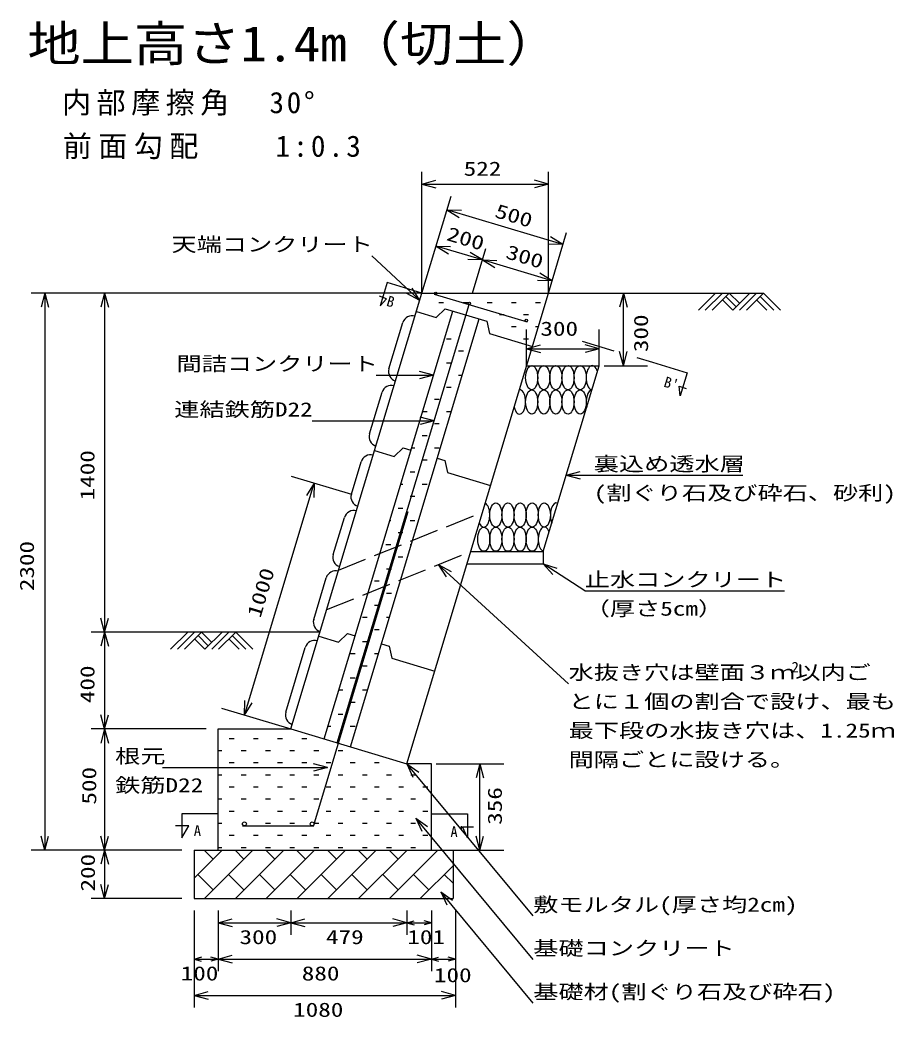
# Model space of a CAD drawing. Units: millimetres, scale not verified. Extents: x -10427 to 8480, y -7210 to 7278.
# Drawn here: x -427 to 3183, y 790 to 4907 of the extents above; entities that cross this region are included whole.
import ezdxf
from ezdxf.enums import TextEntityAlignment as Align

# ---------------------------------------------------------------- set-up
doc = ezdxf.new("R2010")
doc.units = ezdxf.units.MM
doc.header["$LTSCALE"] = 40
doc.linetypes.add('DASHED3', pattern=[4, 3, -1])
doc.layers.add('0-0', color=7, linetype='Continuous')
doc.styles.add('ＭＳ ゴシック', font='')
doc.styles.get('ＭＳ ゴシック').set_extended_font_data('MS Gothic')

msp = doc.modelspace()

# ---------------------------------------------------------------- linework, layer by layer
at = {"layer": '0-0'}
for p, q in [((1233.59, 3779.69), (1233.59, 4279.69)), ((1233.59, 4229.69), (1291.55, 4245.22)), ((1755.88, 4229.69), (1697.93, 4245.22)), ((1755.88, 3779.69), (1755.88, 4279.69)), ((1233.59, 4229.69), (1755.88, 4229.69)), ((1233.59, 4229.69), (1291.55, 4214.17)), ((1755.88, 4229.69), (1697.93, 4214.17)), ((1233.59, 3779.69), (1353.84, 4179.69)), ((1816.01, 3979.69), (1337.01, 4123.69)), ((1337.01, 4123.69), (1396.98, 4121.88)), ((1337.01, 4123.69), (1388.04, 4092.14)), ((1755.88, 3779.69), (1831.04, 4029.69)), ((1816.01, 3979.69), (1764.98, 4011.25)), ((1291.91, 3973.69), (1351.89, 3971.88)), ((1291.91, 3973.69), (1342.94, 3942.14)), ((1442.43, 3779.69), (1497.84, 3964)), ((1816.01, 3979.69), (1756.04, 3981.51)), ((1224.34, 3748.93), (1027.27, 3933.6)), ((1483.45, 3916.11), (1423.47, 3917.93)), ((1483.45, 3916.11), (1432.42, 3947.67)), ((1483.45, 3916.11), (1543.42, 3914.3)), ((1483.45, 3916.11), (1534.48, 3884.56)), ((1770.91, 3829.69), (1710.94, 3831.51)), ((1770.91, 3829.69), (1719.88, 3861.25)), ((1224.34, 3748.93), (1192.67, 3799.89)), ((1233.59, 3779.69), (-379.76, 3779.69)), ((-323.98, 3779.69), (-339.5, 3721.74)), ((-323.98, 3779.69), (-308.45, 3721.74)), ((-323.98, 3779.69), (-323.98, 1479.69)), ((-76.92, 3779.69), (-92.45, 3721.74)), ((-76.92, 3779.69), (-61.39, 3721.74)), ((1224.34, 3748.93), (1171.43, 3777.23)), ((1755.88, 3779.69), (2644.17, 3779.69)), ((2065.69, 3779.69), (2050.17, 3721.74)), ((2065.69, 3479.69), (2065.69, 3779.69)), ((2065.69, 3779.69), (2081.22, 3721.74)), ((2446.19, 3779.69), (2375.48, 3708.98)), ((2474.47, 3779.69), (2403.76, 3708.98)), ((2502.75, 3779.69), (2432.04, 3708.98)), ((2474.47, 3751.41), (2516.9, 3708.98)), ((2488.61, 3765.55), (2531.04, 3723.13)), ((2502.75, 3779.69), (2545.18, 3737.27)), ((2587.61, 3779.69), (2516.9, 3708.98)), ((2615.89, 3779.69), (2545.18, 3708.98)), ((2644.17, 3779.69), (2573.46, 3708.98)), ((2615.89, 3751.41), (2658.32, 3708.98)), ((2630.03, 3765.55), (2686.6, 3708.98)), ((2644.17, 3779.69), (2714.88, 3708.98)), ((1303.26, 3740.78), (1323.26, 3740.78)), ((1403.26, 3740.78), (1423.25, 3740.78)), ((1503.26, 3740.78), (1523.26, 3740.78)), ((1603.26, 3740.78), (1623.26, 3740.78)), ((1703.25, 3740.78), (1723.26, 3740.78)), ((1553.26, 3690.78), (1573.25, 3690.78)), ((1653.26, 3690.78), (1673.25, 3690.78)), ((1603.26, 3640.78), (1623.26, 3640.78)), ((1665.69, 3479.69), (1665.69, 3629.69)), ((1703.25, 3640.78), (1714.12, 3640.78)), ((1965.69, 3479.69), (1965.69, 3629.69)), ((1334.83, 3590.78), (1354.83, 3590.78)), ((1653.26, 3590.78), (1673.25, 3590.78)), ((1384.83, 3540.78), (1404.83, 3540.78)), ((1665.69, 3549.69), (1723.65, 3565.22)), ((1665.69, 3549.69), (1965.69, 3549.69)), ((1665.69, 3549.69), (1723.65, 3534.16)), ((1965.69, 3549.69), (1907.74, 3565.22)), ((1965.69, 3549.69), (1907.74, 3534.16)), ((2065.69, 3479.69), (2050.17, 3537.65)), ((2065.69, 3479.69), (2081.22, 3537.65)), ((1334.83, 3490.78), (1354.83, 3490.78)), ((1672.43, 3497.19), (1672.69, 3497.19)), ((1985.7, 3479.69), (2165.69, 3479.69)), ((1281.21, 3440.78), (1223.26, 3456.31)), ((1384.84, 3440.78), (1400.25, 3440.78)), ((1334.83, 3390.78), (1354.84, 3390.78)), ((1384.84, 3390.78), (1385.22, 3390.78)), ((1284.83, 3340.78), (1304.83, 3340.78)), ((1284.38, 3252.19), (1226.42, 3267.72)), ((1236.12, 3290.78), (1254.83, 3290.78)), ((1334.83, 3290.78), (1354.84, 3290.78)), ((1284.83, 3240.78), (1304.83, 3240.78)), ((1234.83, 3190.78), (1254.83, 3190.78)), ((1191.02, 3140.78), (1204.83, 3140.78)), ((1284.83, 3140.78), (1304.83, 3140.78)), ((1234.83, 3090.78), (1254.83, 3090.78)), ((693.06, 3023.72), (942.05, 2948.87)), ((1184.83, 3040.78), (1204.83, 3040.78)), ((1829.08, 3027.38), (1887.04, 3042.9)), ((1829.08, 3027.38), (2558.34, 3027.38)), ((1829.08, 3027.38), (1887.04, 3011.85)), ((788.83, 2994.93), (757.27, 2943.9)), ((1145.93, 2990.78), (1154.83, 2990.78)), ((1234.83, 2990.78), (1254.83, 2990.78)), ((1184.83, 2940.78), (1204.83, 2940.78)), ((1134.83, 2890.78), (1154.83, 2890.78)), ((1234.83, 2890.78), (1234.91, 2890.78)), ((1100.84, 2840.78), (1104.83, 2840.78)), ((1184.83, 2840.78), (1204.83, 2840.78)), ((1134.83, 2790.78), (1154.83, 2790.78)), ((1084.83, 2740.77), (1104.83, 2740.77)), ((1184.83, 2740.77), (1189.82, 2740.77)), ((1134.83, 2690.77), (1154.83, 2690.77)), ((1087.6, 2640.78), (1107.6, 2640.78)), ((1301.29, 2658.19), (1333.6, 2607.64)), ((1734.14, 2661.95), (1774.2, 2617.27)), ((1037.6, 2590.78), (1057.6, 2590.78)), ((1087.6, 2540.78), (1107.6, 2540.78)), ((1905.93, 2549.86), (2730.93, 2549.86)), ((1037.6, 2490.78), (1057.6, 2490.78)), ((-76.92, 2379.69), (-92.45, 2437.65)), ((-76.92, 2379.69), (-61.39, 2437.65)), ((987.6, 2440.78), (1007.6, 2440.78)), ((1087.6, 2440.78), (1099.62, 2440.78)), ((1037.6, 2390.78), (1057.6, 2390.78)), ((812.71, 2379.69), (-132.71, 2379.69)), ((-76.92, 2379.69), (-92.45, 2321.74)), ((-76.92, 2379.69), (-61.39, 2321.74)), ((266.55, 2379.69), (195.84, 2308.98)), ((294.83, 2379.69), (224.12, 2308.98)), ((323.11, 2379.69), (252.4, 2308.98)), ((294.83, 2351.41), (337.26, 2308.98)), ((308.97, 2365.55), (351.4, 2323.12)), ((323.11, 2379.69), (365.54, 2337.27)), ((407.97, 2379.69), (337.26, 2308.98)), ((436.25, 2379.69), (365.54, 2308.98)), ((464.54, 2379.69), (393.83, 2308.98)), ((436.25, 2351.41), (478.68, 2308.98)), ((450.39, 2365.55), (506.96, 2308.98)), ((464.54, 2379.69), (535.25, 2308.98)), ((987.6, 2340.78), (1007.6, 2340.78)), ((937.6, 2290.78), (957.6, 2290.78)), ((1037.6, 2290.78), (1054.53, 2290.78)), ((987.6, 2240.78), (1007.6, 2240.78)), ((1037.6, 2240.78), (1039.5, 2240.78)), ((937.6, 2190.78), (957.6, 2190.78)), ((890.39, 2140.78), (907.6, 2140.78)), ((987.6, 2140.78), (1007.6, 2140.78)), ((405.16, 2066.06), (692.46, 1979.69)), ((500.93, 2037.27), (502.74, 2097.24)), ((500.93, 2037.27), (532.49, 2088.3)), ((937.6, 2090.78), (957.6, 2090.78)), ((-76.92, 1979.69), (-92.45, 2037.65)), ((-76.92, 1979.69), (-61.39, 2037.65)), ((887.6, 2040.78), (907.6, 2040.78)), ((342.46, 1979.69), (-132.71, 1979.69)), ((-76.92, 1979.69), (-92.45, 1921.74)), ((-76.92, 1979.69), (-61.39, 1921.74)), ((845.3, 1990.78), (857.6, 1990.78)), ((937.6, 1990.78), (957.6, 1990.78)), ((437.6, 1940.78), (457.6, 1940.78)), ((537.6, 1940.78), (557.6, 1940.78)), ((637.6, 1940.78), (657.6, 1940.78)), ((737.6, 1940.78), (757.6, 1940.78)), ((392.46, 1890.78), (407.6, 1890.78)), ((487.6, 1890.78), (507.6, 1890.78)), ((587.6, 1890.78), (607.6, 1890.78)), ((687.6, 1890.78), (707.6, 1890.78)), ((787.6, 1890.78), (807.6, 1890.78)), ((887.6, 1890.78), (907.6, 1890.78)), ((987.6, 1890.78), (988.23, 1890.78)), ((437.6, 1840.78), (457.6, 1840.78)), ((537.6, 1840.78), (557.6, 1840.78)), ((637.6, 1840.78), (657.6, 1840.78)), ((737.6, 1840.78), (757.6, 1840.78)), ((844.26, 1820.67), (786.3, 1836.2)), ((837.6, 1840.78), (857.6, 1840.78)), ((937.6, 1840.78), (957.6, 1840.78)), ((1037.6, 1840.78), (1057.6, 1840.78)), ((1693.33, 1207.66), (1171.46, 1835.69)), ((1171.46, 1835.69), (1220.45, 1801.04)), ((1171.46, 1835.69), (1196.56, 1781.19)), ((1292.46, 1835.69), (1572.46, 1835.69)), ((1472.46, 1835.69), (1456.93, 1777.74)), ((1472.46, 1835.69), (1487.99, 1777.74)), ((1472.46, 1479.69), (1472.46, 1835.69)), ((392.46, 1790.78), (407.6, 1790.78)), ((487.6, 1790.78), (507.6, 1790.78)), ((587.6, 1790.78), (607.6, 1790.78)), ((687.6, 1790.78), (707.6, 1790.78)), ((787.6, 1790.78), (807.6, 1790.78)), ((887.6, 1790.78), (907.6, 1790.78)), ((987.6, 1790.78), (1007.6, 1790.78)), ((1087.6, 1790.78), (1107.6, 1790.78)), ((1187.6, 1790.78), (1207.6, 1790.78)), ((437.6, 1740.78), (457.6, 1740.78)), ((537.6, 1740.78), (557.6, 1740.78)), ((637.6, 1740.78), (657.6, 1740.78)), ((737.6, 1740.78), (757.6, 1740.78)), ((837.6, 1740.78), (857.6, 1740.78)), ((937.6, 1740.78), (957.6, 1740.78)), ((1037.6, 1740.78), (1057.6, 1740.78)), ((1137.6, 1740.78), (1157.6, 1740.78)), ((1237.6, 1740.78), (1257.6, 1740.78)), ((392.46, 1690.78), (407.6, 1690.78)), ((487.6, 1690.78), (507.6, 1690.78)), ((587.6, 1690.78), (607.6, 1690.78)), ((687.6, 1690.78), (707.6, 1690.78)), ((787.6, 1690.78), (807.6, 1690.78)), ((887.6, 1690.78), (907.6, 1690.78)), ((987.6, 1690.78), (1007.6, 1690.78)), ((1087.6, 1690.78), (1107.6, 1690.78)), ((1187.6, 1690.78), (1207.6, 1690.78)), ((437.6, 1640.78), (457.6, 1640.78)), ((537.6, 1640.78), (557.6, 1640.78)), ((637.6, 1640.78), (657.6, 1640.78)), ((737.6, 1640.78), (757.6, 1640.78)), ((837.6, 1640.78), (857.6, 1640.78)), ((937.6, 1640.78), (957.6, 1640.78)), ((1037.6, 1640.78), (1057.6, 1640.78)), ((1137.6, 1640.78), (1157.6, 1640.78)), ((1693.33, 1027.66), (1207.72, 1612.06)), ((1207.72, 1612.06), (1256.7, 1577.41)), ((1207.72, 1612.06), (1232.82, 1557.56)), ((1237.6, 1640.78), (1257.6, 1640.78)), ((392.46, 1590.78), (407.6, 1590.78)), ((587.6, 1590.78), (607.6, 1590.78)), ((687.6, 1590.78), (707.6, 1590.78)), ((787.6, 1590.78), (807.6, 1590.78)), ((887.6, 1590.78), (907.6, 1590.78)), ((987.6, 1590.78), (1007.6, 1590.78)), ((1087.6, 1590.78), (1107.6, 1590.78)), ((1187.6, 1590.78), (1207.6, 1590.78)), ((-323.98, 1479.69), (-339.5, 1537.65)), ((-323.98, 1479.69), (-308.45, 1537.65)), ((-76.92, 1479.69), (-92.45, 1537.65)), ((-76.92, 1479.69), (-61.39, 1537.65)), ((437.6, 1540.78), (457.6, 1540.78)), ((537.6, 1540.78), (557.6, 1540.78)), ((637.6, 1540.78), (657.6, 1540.78)), ((737.6, 1540.78), (757.6, 1540.78)), ((837.6, 1540.78), (857.6, 1540.78)), ((937.6, 1540.78), (957.6, 1540.78)), ((1037.6, 1540.78), (1057.6, 1540.78)), ((1137.6, 1540.78), (1157.6, 1540.78)), ((1237.6, 1540.78), (1257.6, 1540.78)), ((1472.46, 1479.69), (1456.93, 1537.65)), ((1472.46, 1479.69), (1487.99, 1537.65)), ((392.46, 1490.78), (407.6, 1490.78)), ((487.6, 1490.78), (507.6, 1490.78)), ((587.6, 1490.78), (607.6, 1490.78)), ((687.6, 1490.78), (707.6, 1490.78)), ((787.6, 1490.78), (807.6, 1490.78)), ((887.6, 1490.78), (907.6, 1490.78)), ((987.6, 1490.78), (1007.6, 1490.78)), ((1087.6, 1490.78), (1107.6, 1490.78)), ((1187.6, 1490.78), (1207.6, 1490.78)), ((242.46, 1479.69), (-379.76, 1479.69)), ((-76.92, 1479.69), (-92.45, 1421.74)), ((-76.92, 1479.69), (-61.39, 1421.74)), ((292.46, 1363.56), (408.6, 1479.69)), ((371.46, 1442.55), (334.32, 1479.69)), ((335.88, 1279.69), (535.88, 1479.69)), ((498.74, 1442.55), (461.6, 1479.69)), ((463.16, 1279.69), (663.15, 1479.69)), ((626.02, 1442.55), (588.88, 1479.69)), ((590.43, 1279.69), (790.43, 1479.69)), ((753.3, 1442.55), (716.16, 1479.69)), ((717.71, 1279.69), (917.71, 1479.69)), ((880.58, 1442.55), (843.44, 1479.69)), ((844.99, 1279.69), (1044.99, 1479.69)), ((1007.86, 1442.55), (970.72, 1479.69)), ((972.27, 1279.69), (1172.27, 1479.69)), ((1135.14, 1442.55), (1098, 1479.69)), ((1099.55, 1279.69), (1299.55, 1479.69)), ((1362.46, 1479.69), (1572.46, 1479.69)), ((1226.83, 1279.69), (1362.46, 1415.32)), ((371.46, 1315.27), (307.82, 1378.91)), ((498.74, 1315.27), (435.1, 1378.91)), ((626.02, 1315.27), (562.38, 1378.91)), ((753.3, 1315.27), (689.66, 1378.91)), ((880.58, 1315.27), (816.94, 1378.91)), ((1007.86, 1315.27), (944.22, 1378.91)), ((1135.14, 1315.27), (1071.5, 1378.91)), ((1262.42, 1315.27), (1198.78, 1378.91)), ((1362.46, 1342.51), (1326.06, 1378.92)), ((-76.92, 1279.69), (-92.45, 1337.65)), ((-76.92, 1279.69), (-61.39, 1337.65)), ((242.46, 1279.69), (-132.71, 1279.69)), ((1693.33, 847.66), (1311.23, 1307.49)), ((1311.23, 1307.49), (1360.22, 1272.84)), ((1311.23, 1307.49), (1336.33, 1252.99)), ((292.46, 1229.69), (292.46, 829.69)), ((392.46, 1229.69), (392.46, 979.69)), ((392.46, 1179.69), (450.42, 1195.22)), ((692.46, 1179.69), (634.51, 1195.22)), ((692.46, 1229.69), (692.46, 1129.69)), ((692.46, 1179.69), (750.42, 1195.22)), ((1171.37, 1179.69), (1113.42, 1195.22)), ((1171.37, 1229.69), (1171.37, 1129.69)), ((1272.46, 1229.69), (1272.46, 979.69)), ((1372.46, 1229.69), (1372.46, 830.31)), ((392.46, 1179.69), (692.46, 1179.69)), ((392.46, 1179.69), (450.42, 1164.16)), ((692.46, 1179.69), (634.51, 1164.16)), ((692.46, 1179.69), (750.42, 1164.16)), ((1171.37, 1179.69), (1113.42, 1164.16)), ((1171.37, 1179.69), (1201.37, 1187.73)), ((1171.37, 1179.69), (1272.46, 1179.69)), ((1272.46, 1179.69), (1242.46, 1187.73)), ((1272.46, 1179.69), (1242.46, 1171.65)), ((292.46, 1029.69), (325.14, 1038.45)), ((292.46, 1029.69), (322.46, 1021.65)), ((392.46, 1029.69), (362.46, 1037.73)), ((392.46, 1029.69), (362.46, 1021.65)), ((392.46, 1029.69), (450.42, 1014.16)), ((1272.46, 1029.69), (1214.51, 1045.22)), ((1272.46, 1029.69), (1214.51, 1014.16)), ((1272.46, 1029.69), (1302.46, 1021.65)), ((1272.46, 1029.69), (1372.46, 1029.69)), ((1372.46, 1029.69), (1342.46, 1037.73)), ((1372.46, 1029.69), (1342.46, 1021.65)), ((292.46, 879.69), (350.42, 895.22)), ((292.46, 879.69), (350.42, 864.16)), ((292.46, 879.69), (1362.46, 879.69)), ((1372.46, 879.69), (1314.51, 895.22)), ((1372.46, 879.69), (1314.51, 864.16))]:
    msp.add_line(p, q, dxfattribs=at)
at = {"layer": '0-0', "color": 3}
for p, q in [((1089.94, 3822.88), (1061.15, 3727.11)), ((1233.59, 3779.69), (1089.94, 3822.88)), ((1895.33, 3580.76), (2026.64, 3541.28)), ((2121.09, 3512.89), (2185.3, 3493.59)), ((2185.3, 3493.59), (2328.95, 3450.4)), ((2328.95, 3450.4), (2300.16, 3354.64))]:
    msp.add_line(p, q, dxfattribs=at)
at = {"layer": '0-0', "color": 2}
for p, q in [((692.46, 1979.69), (1233.59, 3779.69)), ((1171.46, 1835.69), (1755.88, 3779.69)), ((1233.59, 3779.69), (1755.88, 3779.69)), ((829.58, 1938.47), (1360.75, 3705.36)), ((1329.15, 3714.86), (1292.25, 3678.96)), ((1329.15, 3714.86), (1501.53, 3663.04)), ((938.75, 1905.65), (1469.93, 3672.54)), ((1210.68, 3703.48), (1292.25, 3678.96)), ((1097.52, 3466.01), (1155.1, 3657.54)), ((1501.53, 3663.04), (1512.51, 3612.74)), ((1512.51, 3612.74), (1689.68, 3559.48)), ((1665.69, 3479.69), (1965.69, 3479.69)), ((1734.89, 2711.95), (1965.69, 3479.69)), ((1016.91, 3197.86), (1068.73, 3370.24)), ((1037.94, 3128.89), (1119.51, 3104.36)), ((1119.51, 3104.36), (1156.41, 3140.26)), ((1156.41, 3140.26), (1188.01, 3130.76)), ((1297.19, 3097.94), (1328.79, 3088.44)), ((1328.79, 3088.44), (1339.77, 3038.15)), ((942.05, 2948.87), (982.36, 3082.94)), ((1339.77, 3038.15), (1516.94, 2984.89)), ((867.2, 2699.88), (913.26, 2853.1)), ((1434.89, 2711.95), (1734.89, 2711.95)), ((1734.89, 2711.95), (1734.89, 2661.95)), ((1419.86, 2661.95), (1734.89, 2661.95)), ((786.59, 2431.73), (838.41, 2604.11)), ((807.62, 2362.76), (889.19, 2338.23)), ((926.09, 2374.13), (889.19, 2338.23)), ((926.09, 2374.13), (957.69, 2364.63)), ((671.43, 2048.67), (752.04, 2316.81)), ((1066.87, 2331.81), (1098.47, 2322.31)), ((1098.47, 2322.31), (1109.46, 2272.02)), ((1109.46, 2272.02), (1286.62, 2218.76)), ((392.46, 1479.69), (392.46, 1979.69)), ((392.46, 1979.69), (692.46, 1979.69)), ((692.46, 1979.69), (1171.46, 1835.69)), ((292.46, 1479.69), (292.46, 1279.69)), ((292.46, 1479.69), (1362.46, 1479.69)), ((1362.46, 1479.69), (1362.46, 1279.69)), ((292.46, 1279.69), (1362.46, 1279.69))]:
    msp.add_line(p, q, dxfattribs=at)
at = {"layer": '0-0', "color": 5}
for p, q in [((1284.47, 3775.28), (1667.71, 3660.07)), ((884.17, 1922.06), (1428.3, 3732.04)), ((786.03, 1578.25), (1176.85, 2878.28)), ((492.46, 1579.69), (786.46, 1579.69))]:
    msp.add_line(p, q, dxfattribs=at)
at = {"layer": '0-0', "linetype": 'DASHED3'}
for p, q in [((889.67, 2635.69), (1483.83, 2874.75)), ((840.73, 2472.89), (1434.89, 2711.95))]:
    msp.add_line(p, q, dxfattribs=at)
at = {"layer": '0-0'}
for points in [[(1770.91, 3829.69), (1483.45, 3916.11), (1291.91, 3973.69)], [(-76.92, 3779.69), (-76.92, 2379.69), (-76.92, 1979.69)], [(1044.9, 3440.78), (1281.21, 3440.78), (1223.26, 3425.25)], [(780.8, 3252.19), (1284.38, 3252.19), (1226.42, 3236.66)], [(500.93, 2037.27), (788.83, 2994.93), (787.02, 2934.96)], [(1839.36, 2166.51), (1301.29, 2658.19), (1354.55, 2630.56)], [(1905.93, 2549.86), (1734.14, 2661.95), (1791.17, 2643.28)], [(-76.92, 1979.69), (-76.92, 1479.69), (-76.92, 1279.69)], [(161.71, 1820.67), (844.26, 1820.67), (786.3, 1805.14)], [(692.46, 1179.69), (1171.37, 1179.69), (1201.37, 1171.65)], [(292.46, 1029.69), (392.46, 1029.69), (450.42, 1045.22)], [(392.46, 1029.69), (1272.46, 1029.69), (1302.46, 1037.73)]]:
    msp.add_lwpolyline(points, dxfattribs=at)
at = {"layer": '0-0', "color": 3}
for points in [[(1061.15, 3727.11), (1087.29, 3756.36), (1058.16, 3766.07)], [(2300.16, 3354.64), (2295.55, 3395.77), (2324.68, 3386.06)], [(392.46, 1629.69), (242.46, 1629.69), (242.46, 1529.69), (271.2, 1580.52), (215.68, 1580.52)], [(1272.46, 1629.69), (1422.46, 1629.69), (1422.46, 1529.69), (1401.8, 1575.47), (1447.22, 1575.47)]]:
    msp.add_lwpolyline(points, dxfattribs=at)
at = {"layer": '0-0', "color": 2}
msp.add_lwpolyline([(1272.46, 1479.69), (1272.46, 1835.69), (1171.46, 1835.69)], dxfattribs=at)
at = {"layer": '0-0', "color": 5}
for centre, radius in [((1290.7, 3778.63), 5), ((1429.73, 3736.83), 5), ((1664.36, 3666.29), 5), ((500.46, 1587.69), 8), ((780.31, 1587.69), 8)]:
    msp.add_circle(centre, radius, dxfattribs=at)
at = {"layer": '0-0', "color": 2}
for centre, start, end in [((1193.4, 3646.02), 73.26749, 163.26782), ((1135.82, 3454.49), 163.26799, 253.26781), ((1107.04, 3358.72), 73.26749, 163.26782), ((1055.21, 3186.34), 163.26799, 253.26781), ((1020.66, 3071.43), 73.26749, 163.26782), ((980.36, 2937.35), 163.26799, 253.26781), ((951.57, 2841.59), 73.26749, 163.26782), ((905.51, 2688.36), 163.26799, 253.26781), ((876.72, 2592.59), 73.26749, 163.26782), ((824.9, 2420.22), 163.26799, 253.26781), ((790.35, 2305.3), 73.26825, 163.26799), ((709.74, 2037.15), 163.26799, 253.26778)]:
    msp.add_arc(centre, 40, start, end, dxfattribs=at)
at = {"layer": '0-0'}
for centre in [(1686.91, 3430.05), (1736.91, 3430.05), (1786.91, 3430.05), (1836.91, 3430.05), (1886.91, 3430.05), (1686.91, 3330.04), (1736.91, 3330.04), (1786.91, 3330.04), (1836.91, 3330.04), (1886.91, 3330.04), (1538.96, 2863.32), (1588.96, 2863.32), (1638.96, 2863.32), (1688.96, 2863.32), (1738.96, 2863.32), (1488.96, 2763.32), (1538.96, 2763.32), (1588.96, 2763.32), (1638.96, 2763.32), (1688.96, 2763.32)]:
    msp.add_ellipse(centre, major_axis=(0, 50), ratio=0.5, dxfattribs=at)
for centre, start_param, end_param in [((1936.91, 3430.05), 5.2467107, 9.3785679), ((1636.91, 3330.04), 2.0113798, 6.3307195), ((1936.91, 3330.04), 0.047555, 2.0113796), ((1488.96, 2863.32), 2.3023177, 6.0397649), ((1788.96, 2863.32), 6.0397854, 8.5854889), ((1738.96, 2763.32), 5.3412926, 9.2676613)]:
    msp.add_ellipse(centre, major_axis=(0, 50), ratio=0.5, start_param=start_param, end_param=end_param, dxfattribs=at)

# ---------------------------------------------------------------- texts
at = {"layer": '0-0', "color": 3, "style": 'ＭＳ ゴシック', "width": 1.1}
msp.add_text('地上高さ1.4m（切土）', height=146.6, dxfattribs=at).set_placement((-395.68, 4692.01), align=Align.BOTTOM_LEFT)
at = {"layer": '0-0', "style": 'ＭＳ ゴシック', "width": 1.3}
for s, p in [('522', (1406, 4246.1)), ('天端コンクリート', (199.27, 3933.6)), ('300', (1722.81, 3585.57)), ('間詰コンクリート', (219.9, 3440.78)), ('連結鉄筋D22', (210.8, 3252.19)), ('裏込め透水層', (1943.34, 3027.38)), ('(割ぐり石及び砕石、砂利)', (1943.34, 2907.38)), ('止水コンクリート', (1905.93, 2549.86)), ('（厚さ5cm）', (1905.93, 2429.86)), ('水抜き穴は壁面３ｍ以内ご', (1839.36, 2166.51)), ('とに１個の割合で設け、最も', (1839.36, 2046.51)), ('最下段の水抜き穴は、1.25ｍ', (1839.36, 1926.51)), ('根元', (-33.29, 1820.67)), ('間隔ごとに設ける。', (1839.36, 1806.51)), ('鉄筋D22', (-33.29, 1700.67)), ('敷モルタル(厚さ均2cm)', (1693.33, 1207.66)), ('300', (480.25, 1073.73)), ('479', (837.44, 1073.73)), ('101', (1173.2, 1073.73)), ('基礎コンクリート', (1693.33, 1027.66)), ('100', (237.36, 923.71)), ('880', (737.42, 923.71)), ('100', (1283.21, 916.57)), ('基礎材(割ぐり石及び砕石)', (1693.33, 847.66)), ('1080', (701.7, 773.69))]:
    msp.add_text(s, height=58.65, dxfattribs=at).set_placement(p, align=Align.BOTTOM_LEFT)
for s, rotation, p in [('500', 343.268, (1525.54, 4076.74)), ('200', 343.268, (1326.3, 3982.1)), ('300', 343.268, (1570.37, 3907.39)), ('300', 90, (2185.05, 3535.6)), ('1400', 90, (-101.14, 2923.45)), ('2300', 90, (-350.99, 2548.66)), ('1000', 73.268, (583.23, 2430.11)), ('400', 90, (-101.14, 2086.43)), ('500', 90, (-93.86, 1667.48)), ('356', 90, (1581.39, 1583.94)), ('200', 90, (-99.3, 1308.48))]:
    msp.add_text(s, height=58.65, rotation=rotation, dxfattribs=at).set_placement(p, align=Align.BOTTOM_LEFT)
at = {"layer": '0-0', "color": 4, "style": 'ＭＳ ゴシック'}
for s, p in [('B', (1080.01, 3715.09)), ("B'", (2225.15, 3381.21))]:
    msp.add_text(s, height=43.99, rotation=343.268, dxfattribs=at).set_placement(p, align=Align.BOTTOM_LEFT)
for s, p in [('2', (2760.19, 2199.92)), ('A', (291.39, 1525)), ("A'", (1351.33, 1519.95))]:
    msp.add_text(s, height=43.99, dxfattribs=at).set_placement(p, align=Align.BOTTOM_LEFT)
at = {"layer": '0-0', "char_height": 87.98, "attachment_point": 7, "style": 'ＭＳ ゴシック'}
for s, insert in [('\\T1.19;\u3000内部摩擦角\u300030°', (-395.68, 4512.01)), ('\\T1.22;\u3000前面勾配\u3000\u30001:0.3', (-395.68, 4332.01))]:
    msp.add_mtext(s, dxfattribs=dict(at, insert=insert))

doc.saveas('drawing.dxf')
